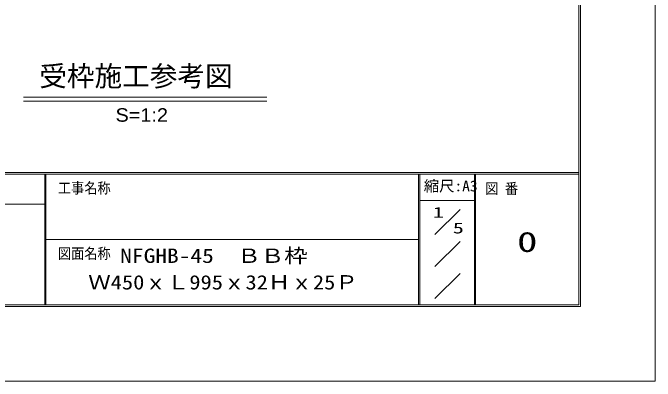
# Model space of a CAD drawing. Units: millimetres, scale not verified. Extents: x -1050 to 1050, y -742 to 742.
# Drawn here: x 619 to 1050, y -742.5 to -495.4 of the extents above; entities that cross this region are included whole.
import ezdxf
from ezdxf.enums import TextEntityAlignment as Align

# ---------------------------------------------------------------- set-up
doc = ezdxf.new("R2010")
doc.units = ezdxf.units.MM
doc.header["$LTSCALE"] = 5
for name, pattern in [('CHAIN1', [8, 5, -1, 1, -1]), ('DASHED1', [1.8, 1.2, -0.6]), ('DOUBLE_CHAIN1', [8.8, 5, -1, 0.6, -0.6, 0.6, -1])]:
    doc.linetypes.add(name, pattern=pattern)
for name, color, linetype, lineweight in [('0-0_7-図\u3000枠', 4, 'Continuous', 9), ('0-1_寸法注釈', 2, 'Continuous', 9), ('0-3_DEFPOINTS', 134, 'Continuous', 9), ('0-C_1-外形線', 7, 'Continuous', 9), ('0-D_2-中心線', 1, 'CHAIN1', 9), ('0-E_3-点\u3000線', 6, 'DASHED1', 9), ('1-0_5-仮想線', 3, 'DOUBLE_CHAIN1', 9), ('1-1_6-寸法文字', 7, 'Continuous', 9)]:
    doc.layers.add(name, color=color, linetype=linetype, lineweight=lineweight)
doc.styles.add('HG丸ｺﾞｼｯｸM-PRO', font='')
doc.styles.add('ＭＳ ゴシック', font='')
doc.styles.get('HG丸ｺﾞｼｯｸM-PRO').set_extended_font_data('HG丸ｺﾞｼｯｸM-PRO')
doc.styles.get('ＭＳ ゴシック').set_extended_font_data('MS Gothic')

# ---------------------------------------------------------------- blocks, each defined once
blk = doc.blocks.new('施工参考図-BB-32H承認図用')
at = {"layer": '0-1_寸法注釈'}
for p, q in [((-1061.88, -655.65), (-246.49, -655.65)), ((-1061.88, -668.15), (-246.49, -668.15))]:
    blk.add_line(p, q, dxfattribs=at)
at = {"layer": '0-1_寸法注釈', "color": 7, "style": 'HG丸ｺﾞｼｯｸM-PRO'}
blk.add_text('受枠施工参考図', height=67.97, dxfattribs=at).set_placement((-1009.63, -638.87), align=Align.BOTTOM_LEFT)
at = {"layer": '0-1_寸法注釈', "color": 7, "style": 'HG丸ｺﾞｼｯｸM-PRO', "width": 1.1}
blk.add_text('S=1:2', height=45.31, dxfattribs=at).set_placement((-753.64, -751.11), align=Align.BOTTOM_LEFT)

msp = doc.modelspace()

# ---------------------------------------------------------------- linework, layer by layer
at = {"layer": '0-0_7-図\u3000枠'}
for p, q in [((998.75, -691.25), (998.75, 691.25)), ((998.75, -602.5), (-973.75, -602.5)), ((998.75, -603.75), (-973.75, -603.75)), ((640.5, -691.25), (640.5, -603.75)), ((641.25, -691.25), (641.25, -603.75)), ((891.25, -691.25), (891.25, -603.75)), ((892, -691.25), (892, -603.75)), ((928.75, -691.25), (928.75, -603.75)), ((929.5, -691.25), (929.5, -603.75)), ((640.5, -623.75), (116.25, -623.75)), ((928.75, -621.25), (892, -621.25)), ((919.085, -627.292), (902.216, -644.161)), ((891.25, -647.5), (641.25, -647.5)), ((919.085, -648.767), (902.216, -665.636)), ((919.085, -670.242), (902.216, -687.111)), ((1000, -692.5), (-975, -692.5)), ((998.75, -691.25), (-973.75, -691.25))]:
    msp.add_line(p, q, dxfattribs=at)
at = {"layer": '0-0_7-図\u3000枠', "color": 5}
msp.add_line((998.547, -691.25), (998.75, -691.25), dxfattribs=at)
at = {"layer": '0-0_7-図\u3000枠'}
msp.add_lwpolyline([(-975, 692.5), (1000, 692.5), (1000, -692.5)], dxfattribs=at)
at = {"layer": '0-3_DEFPOINTS'}
msp.add_line((998.547, -691.25), (998.75, -691.25), dxfattribs=at)
msp.add_lwpolyline([(-1050, -742.5), (-1050, 742.5), (1050, 742.5), (1050, -742.5)], close=True, dxfattribs=at)
at = {"layer": '0-C_1-外形線'}
msp.add_line((998.547, -691.25), (998.75, -691.25), dxfattribs=at)
at = {"layer": '0-D_2-中心線'}
msp.add_line((998.547, -691.25), (998.75, -691.25), dxfattribs=at)
at = {"layer": '0-E_3-点\u3000線'}
msp.add_line((998.547, -691.25), (998.75, -691.25), dxfattribs=at)
at = {"layer": '1-0_5-仮想線'}
msp.add_line((998.547, -691.25), (998.75, -691.25), dxfattribs=at)
at = {"layer": '1-1_6-寸法文字'}
msp.add_line((998.547, -691.25), (998.75, -691.25), dxfattribs=at)

# ---------------------------------------------------------------- block references
at = {"layer": '0-1_寸法注釈', "xscale": 0.2, "yscale": 0.2}
msp.add_blockref('施工参考図-BB-32H承認図用', (838.634, -420.971), dxfattribs=at)

# ---------------------------------------------------------------- texts
at = {"layer": '0-0_7-図\u3000枠', "color": 5, "style": 'ＭＳ ゴシック'}
for s, height, width, p in [('縮尺:A3', 7.216, 1.05, (894.697, -617.361)), ('工事名称', 7.216, 0.9, (649.238, -618.721)), ('図 番', 7.216, 0.9, (935.941, -619.078)), ('1', 7.216, 1.5, (900.892, -635.039)), ('5', 7.216, 1.5, (914.263, -645.58)), ('0', 13.47, 1.5, (957.299, -659.866)), ('図面名称', 7.216, 0.9, (649.238, -662.626)), ('NFGHB-45\u3000ＢＢ枠', 9.621, 1.2, (691.042, -666.081)), ('Ｗ450ｘＬ995ｘ32Ｈｘ25Ｐ', 9.621, 1.15, (669.584, -683.894))]:
    msp.add_text(s, height=height, dxfattribs=dict(at, width=width)).set_placement(p, align=Align.BOTTOM_LEFT)

doc.saveas('drawing.dxf')
